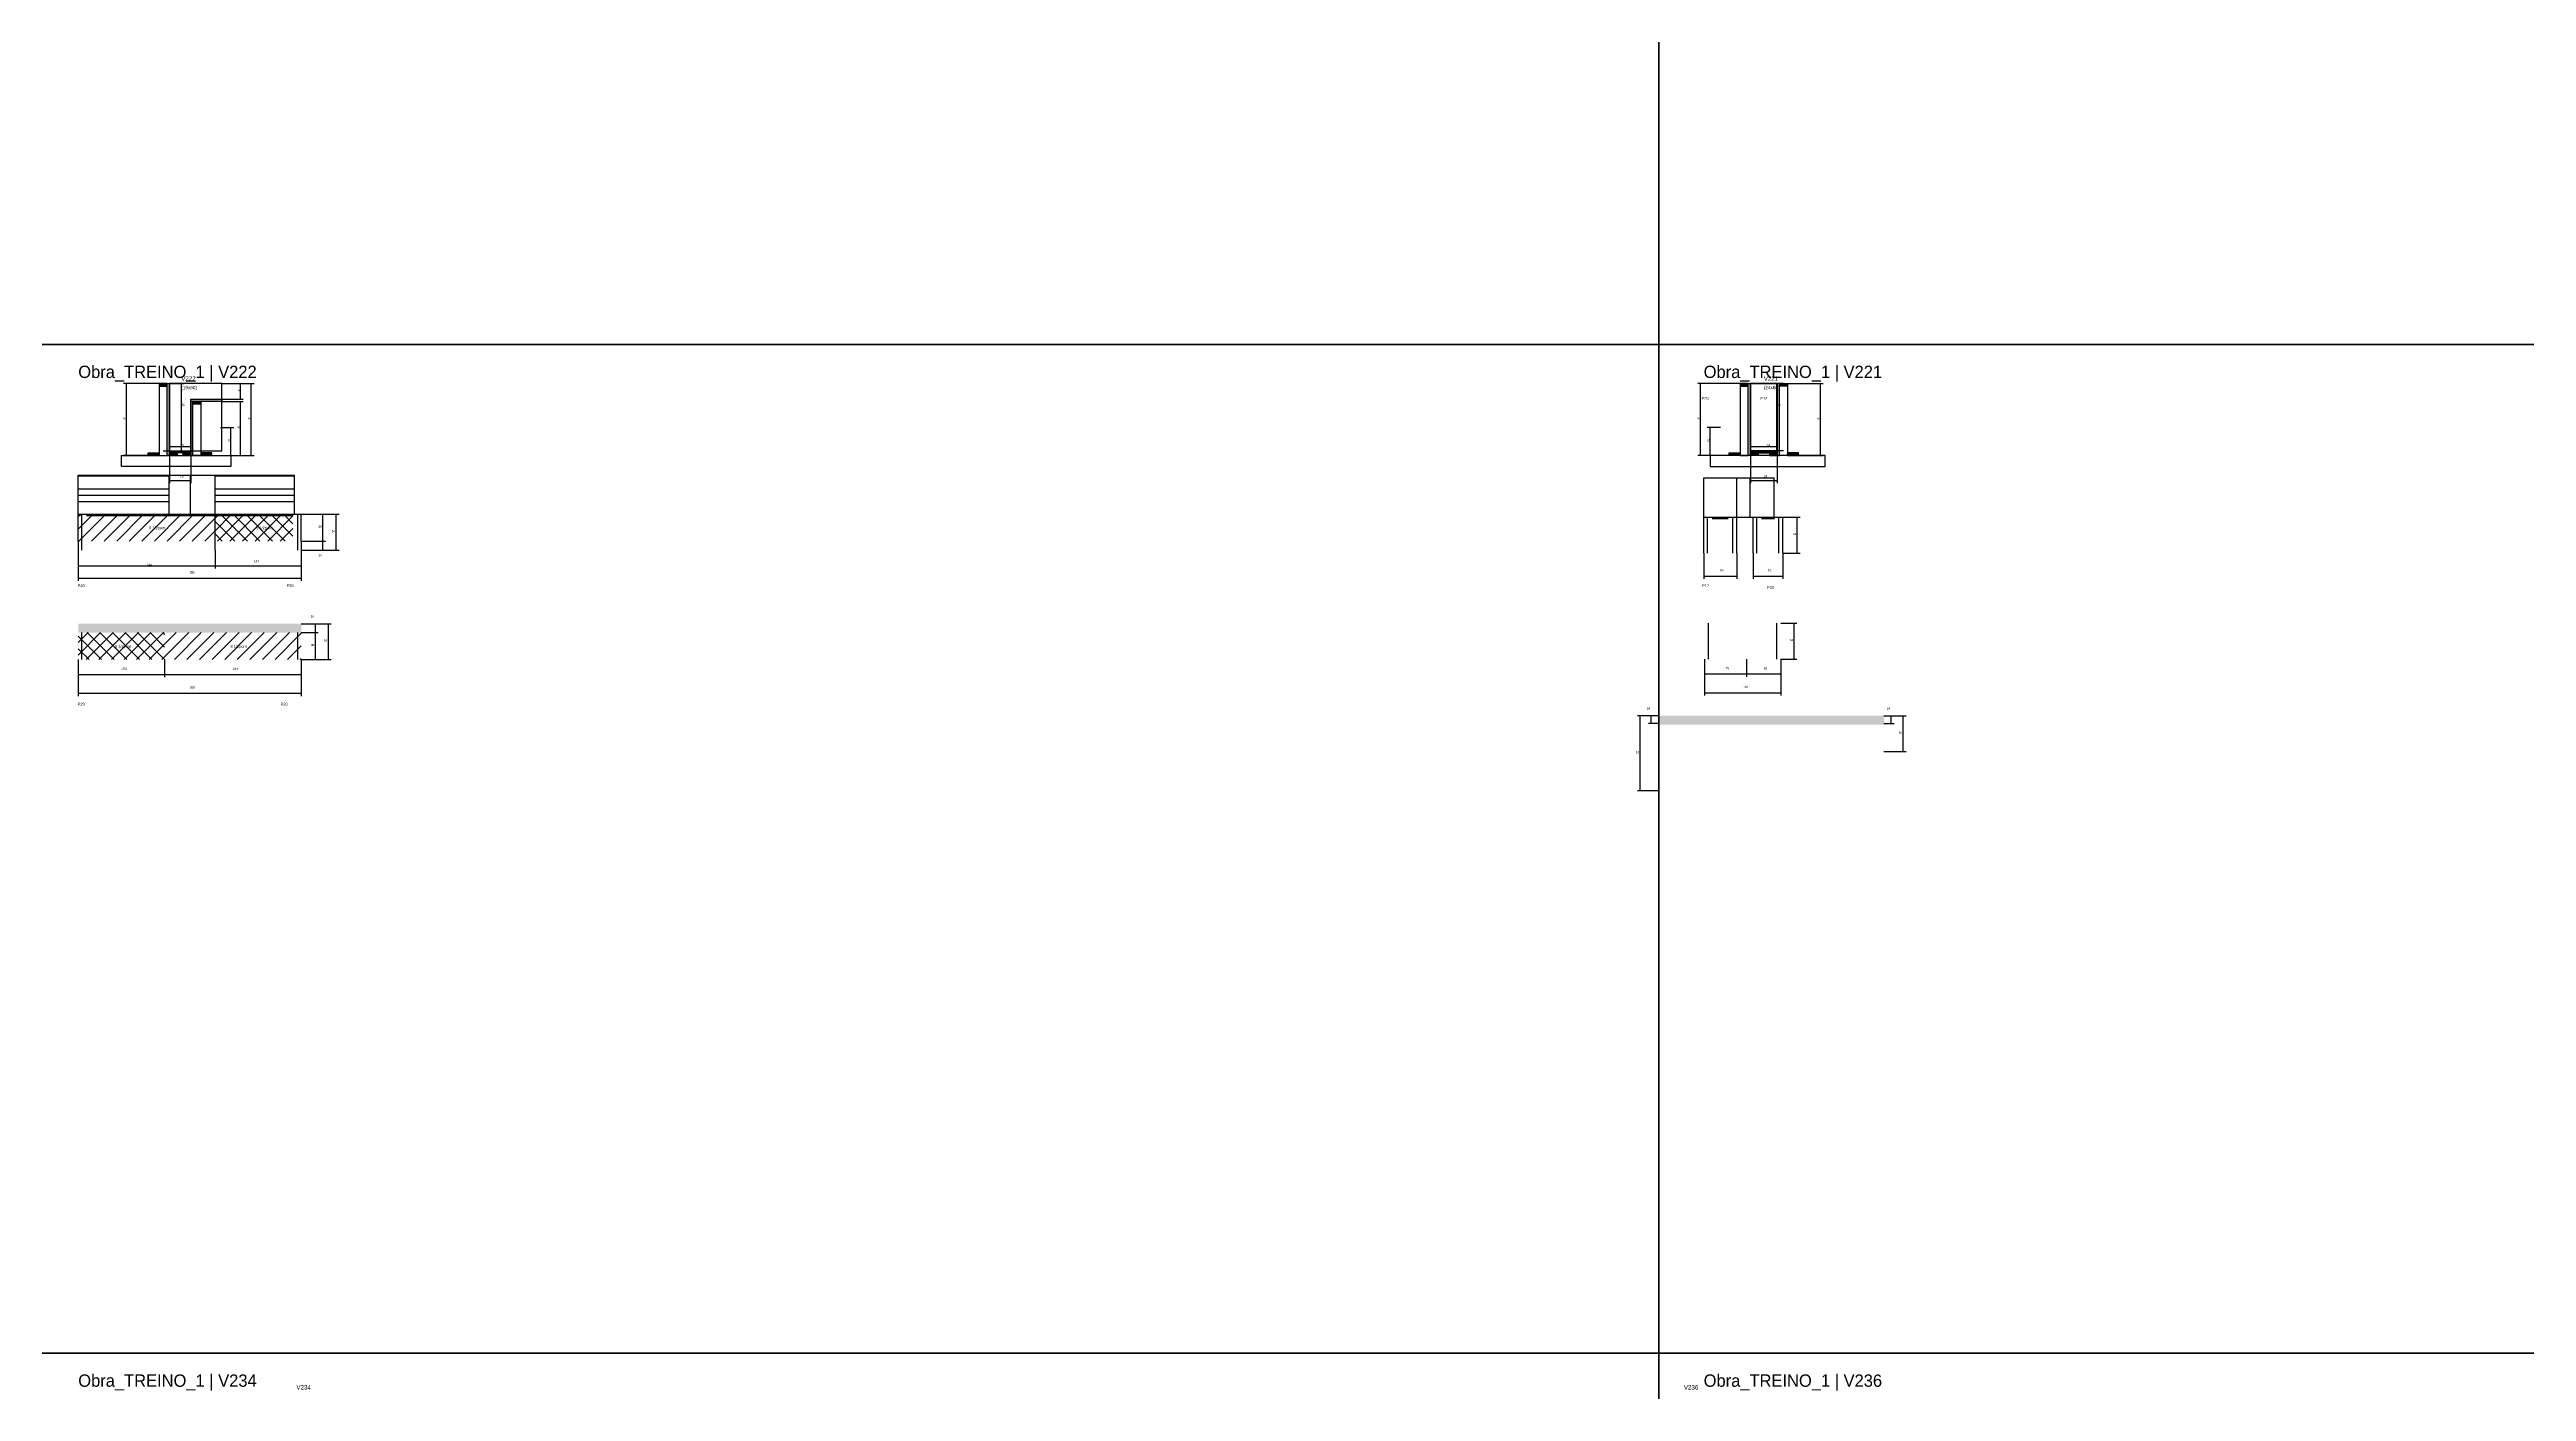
# Model space of a CAD drawing. Header units: metres. Extents: x -132 to 34800, y -36000 to 1848.
# Drawn here: x 11629 to 16048, y -12668 to -10274 of the extents above; entities that cross this region are included whole.
import ezdxf

# ---------------------------------------------------------------- set-up
doc = ezdxf.new("R2010")
doc.units = ezdxf.units.M
for name, color, linetype in [('CELL_BORDER', 8, 'Continuous'), ('CONCRETO', 251, 'Continuous'), ('COTA', 4, 'Continuous'), ('Cota Seção (2x)', 4, 'Continuous'), ('Hachura', 253, 'Continuous'), ('LABEL_ID', 3, 'Continuous'), ('Madeira', 126, 'Continuous'), ('NOMENCLATURA', 7, 'Continuous'), ('Painéis', 200, 'Continuous'), ('REAPROVEITAMENTO', 251, 'Continuous'), ('SARR_2.2x7', 40, 'Continuous'), ('Texto Seção', 7, 'Continuous')]:
    doc.layers.add(name, color=color, linetype=linetype)

msp = doc.modelspace()

# ---------------------------------------------------------------- hatches: boundary and pattern name
at = {"layer": 'COTA'}
h = msp.add_hatch(dxfattribs=at)
h.set_pattern_fill('AR-CONC', scale=0.03)
h.paths.add_polyline_path([(12078, -11314.4), (12078, -11298.4), (12078, -11298.4), (11680, -11298.4), (11680, -11298.4), (11680, -11314.4), (11680, -11314.4), (12078, -11314.4)])
h = msp.add_hatch(dxfattribs=at)
h.set_pattern_fill('AR-CONC', scale=0.03)
h.paths.add_polyline_path([(14499.5, -11478.7), (14499.5, -11462.7), (14499.5, -11462.7), (14901.5, -11462.7), (14901.5, -11462.7), (14901.5, -11478.7), (14901.5, -11478.7), (14499.5, -11478.7)])
at = {"layer": 'Hachura'}
h = msp.add_hatch(dxfattribs=at)
h.set_pattern_fill('ANSI31', scale=0.5)
h.paths.add_polyline_path([(11838.6, -10874.4), (11838.6, -10870), (11838.6, -10870), (11824.6, -10870), (11824.6, -10870), (11824.6, -10874.4), (11824.6, -10874.4), (11838.6, -10874.4)])
h = msp.add_hatch(color=8, dxfattribs=at)
h.dxf.hatch_style = 1
h.paths.add_polyline_path([(11838.6, -10870), (11842.6, -10870), (11842.6, -10870), (11842.6, -10998), (11842.6, -10998), (11838.6, -10998), (11838.6, -10998), (11838.6, -10870)])
h = msp.add_hatch(dxfattribs=at)
h.set_pattern_fill('ANSI31', scale=0.5)
h.paths.add_polyline_path([(14659.3, -10874.4), (14659.3, -10870), (14659.3, -10870), (14645.3, -10870), (14645.3, -10870), (14645.3, -10874.4), (14645.3, -10874.4), (14659.3, -10874.4)])
h = msp.add_hatch(color=8, dxfattribs=at)
h.dxf.hatch_style = 1
h.paths.add_polyline_path([(14659.3, -10870), (14663.3, -10870), (14663.3, -10870), (14663.3, -10998), (14663.3, -10998), (14659.3, -10998), (14659.3, -10998), (14659.3, -10870)])
h = msp.add_hatch(color=8, dxfattribs=at)
h.dxf.hatch_style = 1
h.paths.add_polyline_path([(14715.3, -10870), (14711.3, -10870), (14711.3, -10870), (14711.3, -10998), (14711.3, -10998), (14715.3, -10998), (14715.3, -10998), (14715.3, -10870)])
h = msp.add_hatch(dxfattribs=at)
h.set_pattern_fill('ANSI31', scale=0.5)
h.paths.add_polyline_path([(14715.3, -10874.4), (14715.3, -10870), (14715.3, -10870), (14729.3, -10870), (14729.3, -10870), (14729.3, -10874.4), (14729.3, -10874.4), (14715.3, -10874.4)])
h = msp.add_hatch(color=8, dxfattribs=at)
h.dxf.hatch_style = 1
h.paths.add_polyline_path([(11884.6, -10898), (11880.6, -10898), (11880.6, -10898), (11880.6, -10998), (11880.6, -10998), (11884.6, -10998), (11884.6, -10998), (11884.6, -10898)])
h = msp.add_hatch(color=8, dxfattribs=at)
h.dxf.hatch_style = 1
h.paths.add_polyline_path([(11880.6, -10902), (11880.6, -10898), (11880.6, -10898), (11936.2, -10898), (11936.2, -10898), (11936.2, -10902), (11936.2, -10902), (11880.6, -10902)])
h = msp.add_hatch(dxfattribs=at)
h.set_pattern_fill('ANSI31', scale=0.5)
h.paths.add_polyline_path([(11884.6, -10906.4), (11884.6, -10902), (11884.6, -10902), (11898.6, -10902), (11898.6, -10902), (11898.6, -10906.4), (11898.6, -10906.4), (11884.6, -10906.4)])
h = msp.add_hatch(dxfattribs=at)
h.set_pattern_fill('ANSI31', scale=0.5)
h.paths.add_polyline_path([(11804.6, -10998), (11804.6, -10993.6), (11804.6, -10993.6), (11824.6, -10993.6), (11824.6, -10993.6), (11824.6, -10998), (11824.6, -10998), (11804.6, -10998)])
h = msp.add_hatch(color=8, dxfattribs=at)
h.dxf.hatch_style = 1
h.paths.add_polyline_path([(11842.6, -10993.6), (11842.6, -10990), (11842.6, -10990), (11880.6, -10990), (11880.6, -10990), (11880.6, -10993.6), (11880.6, -10993.6), (11842.6, -10993.6)])
h = msp.add_hatch(dxfattribs=at)
h.set_pattern_fill('ANSI31', scale=0.5)
h.paths.add_polyline_path([(11842.6, -10998), (11842.6, -10993.6), (11842.6, -10993.6), (11856.6, -10993.6), (11856.6, -10993.6), (11856.6, -10998), (11856.6, -10998), (11842.6, -10998)])
h = msp.add_hatch(dxfattribs=at)
h.set_pattern_fill('ANSI31', scale=0.5)
h.paths.add_polyline_path([(11880.6, -10998), (11880.6, -10993.6), (11880.6, -10993.6), (11866.6, -10993.6), (11866.6, -10993.6), (11866.6, -10998), (11866.6, -10998), (11880.6, -10998)])
h = msp.add_hatch(dxfattribs=at)
h.set_pattern_fill('ANSI31', scale=0.5)
h.paths.add_polyline_path([(11918.6, -10998), (11918.6, -10993.6), (11918.6, -10993.6), (11898.6, -10993.6), (11898.6, -10993.6), (11898.6, -10998), (11898.6, -10998), (11918.6, -10998)])
h = msp.add_hatch(dxfattribs=at)
h.set_pattern_fill('ANSI31', scale=0.5)
h.paths.add_polyline_path([(14625.3, -10998), (14625.3, -10993.6), (14625.3, -10993.6), (14645.3, -10993.6), (14645.3, -10993.6), (14645.3, -10998), (14645.3, -10998), (14625.3, -10998)])
h = msp.add_hatch(color=8, dxfattribs=at)
h.dxf.hatch_style = 1
h.paths.add_polyline_path([(14711.3, -10993.6), (14711.3, -10990), (14711.3, -10990), (14663.3, -10990), (14663.3, -10990), (14663.3, -10993.6), (14663.3, -10993.6), (14711.3, -10993.6)])
h = msp.add_hatch(dxfattribs=at)
h.set_pattern_fill('ANSI31', scale=0.5)
h.paths.add_polyline_path([(14663.3, -10998), (14663.3, -10993.6), (14663.3, -10993.6), (14677.3, -10993.6), (14677.3, -10993.6), (14677.3, -10998), (14677.3, -10998), (14663.3, -10998)])
h = msp.add_hatch(dxfattribs=at)
h.set_pattern_fill('ANSI31', scale=0.5)
h.paths.add_polyline_path([(14711.3, -10998), (14711.3, -10993.6), (14711.3, -10993.6), (14697.3, -10993.6), (14697.3, -10993.6), (14697.3, -10998), (14697.3, -10998), (14711.3, -10998)])
h = msp.add_hatch(dxfattribs=at)
h.set_pattern_fill('ANSI31', scale=0.5)
h.paths.add_polyline_path([(14749.3, -10998), (14749.3, -10993.6), (14749.3, -10993.6), (14729.3, -10993.6), (14729.3, -10993.6), (14729.3, -10998), (14729.3, -10998), (14749.3, -10998)])
at = {"layer": 'REAPROVEITAMENTO'}
h = msp.add_hatch(dxfattribs=at)
h.set_pattern_fill('ANSI31', scale=5)
h.paths.add_polyline_path([(11924, -11103.1), (11680, -11103.1), (11680, -11103.1), (11680, -11151.1), (11680, -11151.1), (11924, -11151.1), (11924, -11151.1), (11924, -11103.1)])
h = msp.add_hatch(dxfattribs=at)
h.set_pattern_fill('ANSI37', scale=5)
h.paths.add_polyline_path([(12063, -11103.1), (11924, -11103.1), (11924, -11103.1), (11924, -11151.1), (11924, -11151.1), (12063, -11151.1), (12063, -11151.1), (12063, -11103.1)])
h = msp.add_hatch(dxfattribs=at)
h.set_pattern_fill('ANSI37', scale=5)
h.paths.add_polyline_path([(11680, -11362.4), (11834, -11362.4), (11834, -11362.4), (11834, -11314.4), (11834, -11314.4), (11680, -11314.4), (11680, -11314.4), (11680, -11362.4)])
h = msp.add_hatch(dxfattribs=at)
h.set_pattern_fill('ANSI31', scale=5)
h.paths.add_polyline_path([(11834, -11362.4), (12078, -11362.4), (12078, -11362.4), (12078, -11314.4), (12078, -11314.4), (11834, -11314.4), (11834, -11314.4), (11834, -11362.4)])

# ---------------------------------------------------------------- linework, layer by layer
at = {"layer": 'CELL_BORDER'}
for points in [[(11600, -10800), (14500, -10800), (14500, -9000), (11600, -9000)], [(14500, -10800), (17400, -10800), (17400, -9000), (14500, -9000)], [(11600, -12600), (14500, -12600), (14500, -10800), (11600, -10800)], [(14500, -12600), (17400, -12600), (17400, -10800), (14500, -10800)], [(11600, -14400), (14500, -14400), (14500, -12600), (11600, -12600)], [(14500, -14400), (17400, -14400), (17400, -12600), (14500, -12600)]]:
    msp.add_lwpolyline(points, close=True, dxfattribs=at)
at = {"layer": 'CONCRETO'}
for points in [[(11936.2, -10898), (11936.2, -10870), (11842.6, -10870), (11842.6, -10898), (11842.6, -10898), (11842.6, -10990), (11880.6, -10990), (11880.6, -10898)], [(11842.6, -10990), (11936.2, -10990), (11936.2, -10870), (11842.6, -10870)], [(14663.3, -10870), (14663.3, -10870), (14711.3, -10870), (14711.3, -10898), (14711.3, -10898), (14711.3, -10990), (14663.3, -10990), (14663.3, -10870)], [(14663.3, -10990), (14711.3, -10990), (14711.3, -10870), (14663.3, -10870)]]:
    msp.add_lwpolyline(points, close=True, dxfattribs=at)
at = {"layer": 'COTA'}
for p, q in [((11824.6, -10870), (11760.8, -10870)), ((11765.8, -10998), (11765.8, -10870)), ((11936.2, -10870), (11993.6, -10870)), ((11936.2, -10870), (11974.3, -10870)), ((11969.3, -10898), (11969.3, -10870)), ((11988.6, -10998), (11988.6, -10870)), ((14645.3, -10870), (14569.6, -10870)), ((14574.6, -10998), (14574.6, -10870)), ((14729.3, -10870), (14793.2, -10870)), ((14788.2, -10998), (14788.2, -10870)), ((11936.2, -10898), (11974.3, -10898)), ((11936.2, -10902), (11974.3, -10902)), ((11969.3, -10998), (11969.3, -10902)), ((11933.9, -10948.1), (11957.5, -10948.1)), ((11952.5, -10998), (11952.5, -10948.1)), ((14610, -10948.1), (14586.4, -10948.1)), ((14591.4, -10998), (14591.4, -10948.1)), ((11809, -10998), (11760.8, -10998)), ((11842.6, -10998), (11842.6, -11047.8)), ((11880.6, -10998), (11880.6, -11047.8)), ((11914.2, -10998), (11993.6, -10998)), ((11914.2, -10998), (11974.3, -10998)), ((11933.9, -10998), (11957.5, -10998)), ((14629.7, -10998), (14569.6, -10998)), ((14610, -10998), (14586.4, -10998)), ((14663.3, -10998), (14663.3, -11047.8)), ((14711.3, -10998), (14711.3, -11047.8)), ((14744.9, -10998), (14793.2, -10998)), ((11842.6, -11042.8), (11880.6, -11042.8)), ((14663.3, -11042.8), (14711.3, -11042.8)), ((11680, -11151.1), (11680, -11200.1)), ((11680, -11151.1), (11680, -11222.1)), ((11924, -11167.1), (11924, -11200.1)), ((11924, -11167.1), (11924, -11200.1)), ((12078, -11151.1), (12078, -11200.1)), ((12078, -11151.1), (12078, -11222.1)), ((14580, -11172.3), (14580, -11218.3)), ((14639, -11172.3), (14639, -11218.3)), ((14668.1, -11172.3), (14668.1, -11218.3)), ((14721.1, -11172.3), (14721.1, -11218.3)), ((11680, -11195.1), (11924, -11195.1)), ((11680, -11217.1), (12078, -11217.1)), ((11924, -11195.1), (12078, -11195.1)), ((14580, -11213.3), (14639, -11213.3)), ((14668.1, -11213.3), (14721.1, -11213.3)), ((11680, -11362.4), (11680, -11393.9)), ((11680, -11362.4), (11680, -11427.5)), ((11680, -11388.9), (11834, -11388.9)), ((11834, -11362.4), (11834, -11393.9)), ((11834, -11362.4), (11834, -11393.9)), ((11834, -11388.9), (12078, -11388.9)), ((12078, -11362.4), (12078, -11393.9)), ((12078, -11362.4), (12078, -11427.5)), ((14581.7, -11361.5), (14581.7, -11426.6)), ((14717.7, -11361.5), (14717.7, -11426.6)), ((11680, -11422.5), (12078, -11422.5)), ((14581.7, -11421.6), (14717.7, -11421.6)), ((14901.5, -11462.7), (14919.6, -11462.7)), ((14901.5, -11462.7), (14941.2, -11462.7)), ((14901.5, -11476.7), (14919.6, -11476.7)), ((14914.6, -11476.7), (14914.6, -11462.7)), ((14936.2, -11526.7), (14936.2, -11462.7)), ((14901.5, -11526.7), (14941.2, -11526.7))]:
    msp.add_line(p, q, dxfattribs=at)
at = {"layer": 'Cota Seção (2x)'}
for p, q in [((11831.6, -10870), (11869.2, -10870)), ((11864.2, -10990), (11864.2, -10870)), ((14722.3, -10870), (14705.8, -10870)), ((14710.8, -10990), (14710.8, -10870)), ((11831.6, -10990), (11869.2, -10990)), ((11842.6, -10998), (11842.6, -10977)), ((11842.6, -10982), (11880.6, -10982)), ((11880.6, -10998), (11880.6, -10977)), ((14663.3, -10998), (14663.3, -10977)), ((14663.3, -10982), (14711.3, -10982)), ((14722.3, -10990), (14705.8, -10990)), ((14711.3, -10998), (14711.3, -10977)), ((12078, -11103.1), (12121.4, -11103.1)), ((12078, -11103.1), (12145.3, -11103.1)), ((12116.4, -11151.1), (12116.4, -11103.1)), ((12140.3, -11167.1), (12140.3, -11103.1)), ((14721.1, -11108.3), (14751.9, -11108.3)), ((14746.9, -11172.3), (14746.9, -11108.3)), ((12078, -11151.1), (12121.4, -11151.1)), ((12078, -11151.1), (12121.4, -11151.1)), ((12078, -11167.1), (12121.4, -11167.1)), ((12078, -11167.1), (12145.3, -11167.1)), ((12116.4, -11167.1), (12116.4, -11151.1)), ((14721.1, -11172.3), (14751.9, -11172.3)), ((12078, -11298.4), (12108.1, -11298.4)), ((12078, -11298.4), (12131.5, -11298.4)), ((12103.1, -11314.4), (12103.1, -11298.4)), ((12126.5, -11362.4), (12126.5, -11298.4)), ((14717.7, -11297.5), (14746.5, -11297.5)), ((14741.5, -11361.5), (14741.5, -11297.5)), ((12078, -11314.4), (12108.1, -11314.4)), ((12078, -11314.4), (12108.1, -11314.4)), ((12103.1, -11362.4), (12103.1, -11314.4)), ((12078, -11362.4), (12108.1, -11362.4)), ((12078, -11362.4), (12131.5, -11362.4)), ((14581.7, -11361.5), (14581.7, -11393)), ((14581.7, -11388), (14656.7, -11388)), ((14656.7, -11361.5), (14656.7, -11393)), ((14656.7, -11361.5), (14656.7, -11393)), ((14656.7, -11388), (14717.7, -11388)), ((14717.7, -11361.5), (14717.7, -11393)), ((14717.7, -11361.5), (14746.5, -11361.5)), ((14499.5, -11462.7), (14461.8, -11462.7)), ((14466.8, -11596.7), (14466.8, -11462.7)), ((14499.5, -11462.7), (14481.3, -11462.7)), ((14499.5, -11476.7), (14481.3, -11476.7)), ((14486.3, -11476.7), (14486.3, -11462.7)), ((14499.5, -11596.7), (14461.8, -11596.7))]:
    msp.add_line(p, q, dxfattribs=at)
at = {"layer": 'Madeira'}
for points in [[(11838.6, -10874.4), (11838.6, -10870), (11824.6, -10870), (11824.6, -10874.4)], [(11838.6, -10870), (11824.6, -10870), (11824.6, -10998), (11838.6, -10998)], [(14659.3, -10874.4), (14659.3, -10870), (14645.3, -10870), (14645.3, -10874.4)], [(14659.3, -10870), (14645.3, -10870), (14645.3, -10998), (14659.3, -10998)], [(14715.3, -10874.4), (14715.3, -10870), (14729.3, -10870), (14729.3, -10874.4)], [(14715.3, -10870), (14729.3, -10870), (14729.3, -10998), (14715.3, -10998)], [(11884.6, -10906.4), (11884.6, -10902), (11898.6, -10902), (11898.6, -10906.4)], [(11884.6, -10902), (11898.6, -10902), (11898.6, -10998), (11884.6, -10998)], [(11952.1, -11018), (11756.9, -11018), (11756.9, -10998), (11952.1, -10998)], [(11804.6, -10998), (11804.6, -10993.6), (11824.6, -10993.6), (11824.6, -10998)], [(11842.6, -10998), (11842.6, -10993.6), (11856.6, -10993.6), (11856.6, -10998)], [(11880.6, -10998), (11880.6, -10993.6), (11866.6, -10993.6), (11866.6, -10998)], [(11918.6, -10998), (11918.6, -10993.6), (11898.6, -10993.6), (11898.6, -10998)], [(14591.8, -11018), (14797, -11018), (14797, -10998), (14591.8, -10998)], [(14625.3, -10998), (14625.3, -10993.6), (14645.3, -10993.6), (14645.3, -10998)], [(14663.3, -10998), (14663.3, -10993.6), (14677.3, -10993.6), (14677.3, -10998)], [(14711.3, -10998), (14711.3, -10993.6), (14697.3, -10993.6), (14697.3, -10998)], [(14749.3, -10998), (14749.3, -10993.6), (14729.3, -10993.6), (14729.3, -10998)]]:
    msp.add_lwpolyline(points, close=True, dxfattribs=at)
at = {"layer": 'Painéis'}
for p, q in [((11842.6, -10998), (11842.6, -10870)), ((14663.3, -10998), (14663.3, -10870)), ((14711.3, -10998), (14711.3, -10870)), ((11880.6, -10898), (11936.2, -10898)), ((11880.6, -10902), (11880.6, -10898)), ((11880.6, -10998), (11880.6, -10902)), ((11936.2, -10902), (11936.2, -10898)), ((11842.6, -10990), (11880.6, -10990)), ((11842.6, -10993.6), (11842.6, -10990)), ((11880.6, -10993.6), (11880.6, -10990)), ((14663.3, -10990), (14711.3, -10990)), ((14663.3, -10993.6), (14663.3, -10990)), ((14711.3, -10993.6), (14711.3, -10990)), ((11680, -11033.1), (11842.1, -11033.1)), ((11680, -11103.1), (11680, -11033.1)), ((11842.1, -11103.1), (11842.1, -11033.1)), ((11842.1, -11033.1), (11880.1, -11033.1)), ((11842.1, -11103.1), (11842.1, -11033.1)), ((11880.1, -11103.1), (11880.1, -11033.1)), ((11880.1, -11033.1), (11924.1, -11033.1)), ((11880.1, -11103.1), (11880.1, -11033.1)), ((11924.1, -11103.1), (11924.1, -11033.1)), ((11924.1, -11033.1), (12066.1, -11033.1)), ((11924.1, -11103.1), (11924.1, -11033.1)), ((12066.1, -11103.1), (12066.1, -11033.1)), ((14580, -11038.3), (14638.9, -11038.3)), ((14580, -11108.3), (14580, -11038.3)), ((14638.9, -11108.3), (14638.9, -11038.3)), ((14638.9, -11038.3), (14662.9, -11038.3)), ((14638.9, -11108.3), (14638.9, -11038.3)), ((14662.9, -11108.3), (14662.9, -11038.3)), ((14662.9, -11038.3), (14705.9, -11038.3)), ((14662.9, -11108.3), (14662.9, -11038.3)), ((14705.9, -11108.3), (14705.9, -11038.3)), ((11680, -11103.1), (12078, -11103.1)), ((11680, -11151.1), (11680, -11103.1)), ((11680, -11103.1), (11842.1, -11103.1)), ((11842.1, -11103.1), (11880.1, -11103.1)), ((11880.1, -11103.1), (11924.1, -11103.1)), ((11924, -11167.1), (11924, -11103.1)), ((11924.1, -11103.1), (12066.1, -11103.1)), ((12078, -11151.1), (12078, -11103.1)), ((14580, -11108.3), (14639, -11108.3)), ((14580, -11172.3), (14580, -11108.3)), ((14580, -11108.3), (14638.9, -11108.3)), ((14638.9, -11108.3), (14662.9, -11108.3)), ((14639, -11172.3), (14639, -11108.3)), ((14662.9, -11108.3), (14705.9, -11108.3)), ((14668.1, -11108.3), (14721.1, -11108.3)), ((14668.1, -11172.3), (14668.1, -11108.3)), ((14721.1, -11172.3), (14721.1, -11108.3))]:
    msp.add_line(p, q, dxfattribs=at)
for points in [[(11838.6, -10870), (11842.6, -10870), (11842.6, -10998), (11838.6, -10998)], [(14659.3, -10870), (14663.3, -10870), (14663.3, -10998), (14659.3, -10998)], [(14715.3, -10870), (14711.3, -10870), (14711.3, -10998), (14715.3, -10998)], [(11880.6, -10902), (11880.6, -10898), (11936.2, -10898), (11936.2, -10902)], [(11884.6, -10902), (11880.6, -10902), (11880.6, -10998), (11884.6, -10998)], [(11842.6, -10993.6), (11842.6, -10990), (11880.6, -10990), (11880.6, -10993.6)], [(14711.3, -10993.6), (14711.3, -10990), (14663.3, -10990), (14663.3, -10993.6)]]:
    msp.add_lwpolyline(points, close=True, dxfattribs=at)
at = {"layer": 'SARR_2.2x7'}
for p, q in [((11681, -11034.7), (11841.1, -11034.7)), ((11925.1, -11034.7), (12065.1, -11034.7)), ((11681, -11057.5), (11841.1, -11057.5)), ((11681, -11068.9), (11841.1, -11068.9)), ((11681, -11080.3), (11841.1, -11080.3)), ((11925.1, -11057.5), (12065.1, -11057.5)), ((11925.1, -11068.9), (12065.1, -11068.9)), ((11925.1, -11080.3), (12065.1, -11080.3)), ((11686.6, -11151.1), (11686.6, -11103.1)), ((11694.6, -11105.3), (11924, -11105.3)), ((11924, -11105.3), (12063.5, -11105.3)), ((12071.5, -11151.1), (12071.5, -11103.1)), ((14587, -11172.3), (14587, -11108.3)), ((14595, -11110.5), (14624, -11110.5)), ((14632, -11172.3), (14632, -11108.3)), ((14675.1, -11172.3), (14675.1, -11108.3)), ((14683.1, -11110.5), (14706.1, -11110.5)), ((14714.1, -11172.3), (14714.1, -11108.3)), ((11686.6, -11167.1), (11686.6, -11151.1)), ((12071.5, -11167.1), (12071.5, -11151.1)), ((14588.7, -11361.5), (14588.7, -11297.5)), ((14710.7, -11361.5), (14710.7, -11297.5)), ((11686.6, -11362.4), (11686.6, -11314.4)), ((12071.5, -11362.4), (12071.5, -11314.4))]:
    msp.add_line(p, q, dxfattribs=at)

# ---------------------------------------------------------------- texts
at = {"layer": 'COTA'}
for s, p in [('14', (11963.8, -10884)), ('64', (11760.3, -10934)), ('48', (11963.8, -10950)), ('64', (11983.1, -10934)), ('64', (14569.1, -10934)), ('64', (14782.7, -10934)), ('25', (11947, -10973)), ('25', (14585.9, -10973)), ('19', (11861.6, -11037.3)), ('24', (14687.3, -11037.3)), ('244', (11802, -11195.1)), ('398', (11879, -11208.9)), ('154', (11993.5, -11188.9)), ('59', (14609.5, -11205.1)), ('53', (14694.6, -11205.1)), ('154', (11757, -11380.8)), ('244', (11956, -11380.9)), ('398', (11879, -11414.2)), ('136', (14649.7, -11413.3)), ('14', (14906.5, -11451.6)), ('64', (14928.1, -11494.7))]:
    msp.add_text(s, height=4, dxfattribs=at).set_placement(p)
at = {"layer": 'Cota Seção (2x)'}
for s, p in [('60', (11864.2, -10910)), ('60', (14710.8, -10910)), ('19', (11861.6, -10982)), ('24', (14692.3, -10982)), ('48', (12108.3, -11127.1)), ('64', (12132.2, -11135.1)), ('64', (14738.8, -11140.3)), ('16', (12108.3, -11178.1)), ('16', (12095, -11287.4)), ('48', (12095, -11338.4)), ('64', (12118.4, -11330.4)), ('64', (14733.4, -11329.5)), ('75', (14619.2, -11379.9)), ('61', (14687.2, -11379.9)), ('14', (14478.2, -11451.6)), ('134', (14458.6, -11529.7))]:
    msp.add_text(s, height=4, dxfattribs=at).set_placement(p)
at = {"layer": 'LABEL_ID'}
for s, p in [('Obra_TREINO_1 | V222', (11680, -10860)), ('Obra_TREINO_1 | V221', (14580, -10860)), ('Obra_TREINO_1 | V234', (11680, -12660)), ('Obra_TREINO_1 | V236', (14580, -12660))]:
    msp.add_text(s, height=22, dxfattribs=at).set_placement(p)
at = {"layer": 'NOMENCLATURA'}
for s, p in [('P20', (14576.5, -10898.9)), ('P12', (14681.1, -10898.9)), ('8 1/2pont', (11806.4, -11129.9)), ('5 1/2pont', (11997.4, -11129.9)), ('P20', (11679.2, -11233.1)), ('P29', (12051.8, -11233.1)), ('P12', (14577.2, -11233.2)), ('P20', (14693.2, -11236.4)), ('5 1/2pont', (11745.6, -11341.2)), ('8 1/2pont', (11951.7, -11341.2)), ('P29', (11679.2, -11444.4)), ('P20', (12041.2, -11444.4))]:
    msp.add_text(s, height=5, dxfattribs=at).set_placement(p)
at = {"layer": 'Texto Seção'}
for s, height, p in [('V222', 8, (11863.8, -10865)), ('V221', 8, (14687.3, -10865)), ('(19x60)', 6, (11863.8, -10880)), ('(24x60)', 6, (14687.3, -10880)), ('V234', 8, (12069.3, -12665)), ('V236', 8, (14544.7, -12665))]:
    msp.add_text(s, height=height, dxfattribs=at).set_placement(p)

doc.saveas('drawing.dxf')
